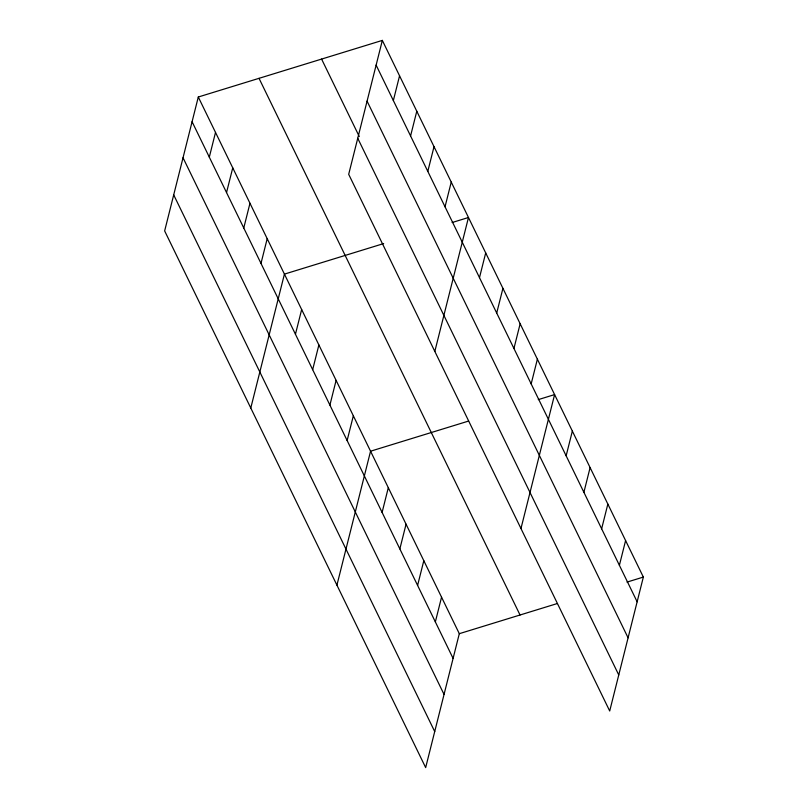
<?xml version="1.0" encoding="UTF-8"?>
<svg xmlns="http://www.w3.org/2000/svg" width="808" height="808" viewBox="0 0 808 808"><rect width="100%" height="100%" fill="white"/><g stroke="black" fill="none" stroke-linecap="round" stroke-linejoin="round"><path stroke-width="1.21" d="M198.293 97.01L164.65 230.926L425.664 767.6L459.308 633.684L198.293 97.01L382.336 40.4L643.35 577.074L609.707 710.99L348.692 174.316L382.336 40.4M209.312 157.146L215.514 132.431M226.533 192.567L232.744 167.852M243.763 227.987L249.975 203.273M260.994 263.408L267.196 238.693M250.783 408.03L284.426 274.114L383.669 243.582M295.445 334.249L301.657 309.535M312.666 369.67L318.877 344.955M393.355 100.535L399.556 75.821M329.896 405.091L336.108 380.376M410.575 135.956L416.787 111.241M347.127 440.511L353.338 415.797M427.806 171.377L434.017 146.662M336.926 585.133L370.559 451.207L468.6 421.059M445.036 206.798L451.238 182.083M382.103 512.423L388.305 487.709M434.825 351.419L468.468 217.504L452.116 222.533M399.849 548.915L406.06 524.2M479.487 277.639L485.699 252.924M417.595 585.416L423.806 560.691M496.708 313.06L502.919 288.345M435.35 621.908L441.552 597.183M513.938 348.48L520.15 323.766M531.169 383.901L537.381 359.186M520.968 528.523L554.601 394.597L538.249 399.627M566.145 455.813L572.347 431.098M583.891 492.304L590.103 467.59M601.637 528.806L607.848 504.081M619.393 565.297L625.594 540.572M459.308 633.684L557.348 603.525M626.998 582.103L643.35 577.074M376.124 65.115L637.138 601.788M367.074 101.152L628.089 637.825M321.594 59.085L359.287 136.562M357.742 138.279L618.756 674.953M259.025 78.325L520.039 614.999M192.082 121.725L453.096 658.399M183.032 157.762L444.046 694.436M173.7 194.89L434.714 731.563"/></g></svg>
